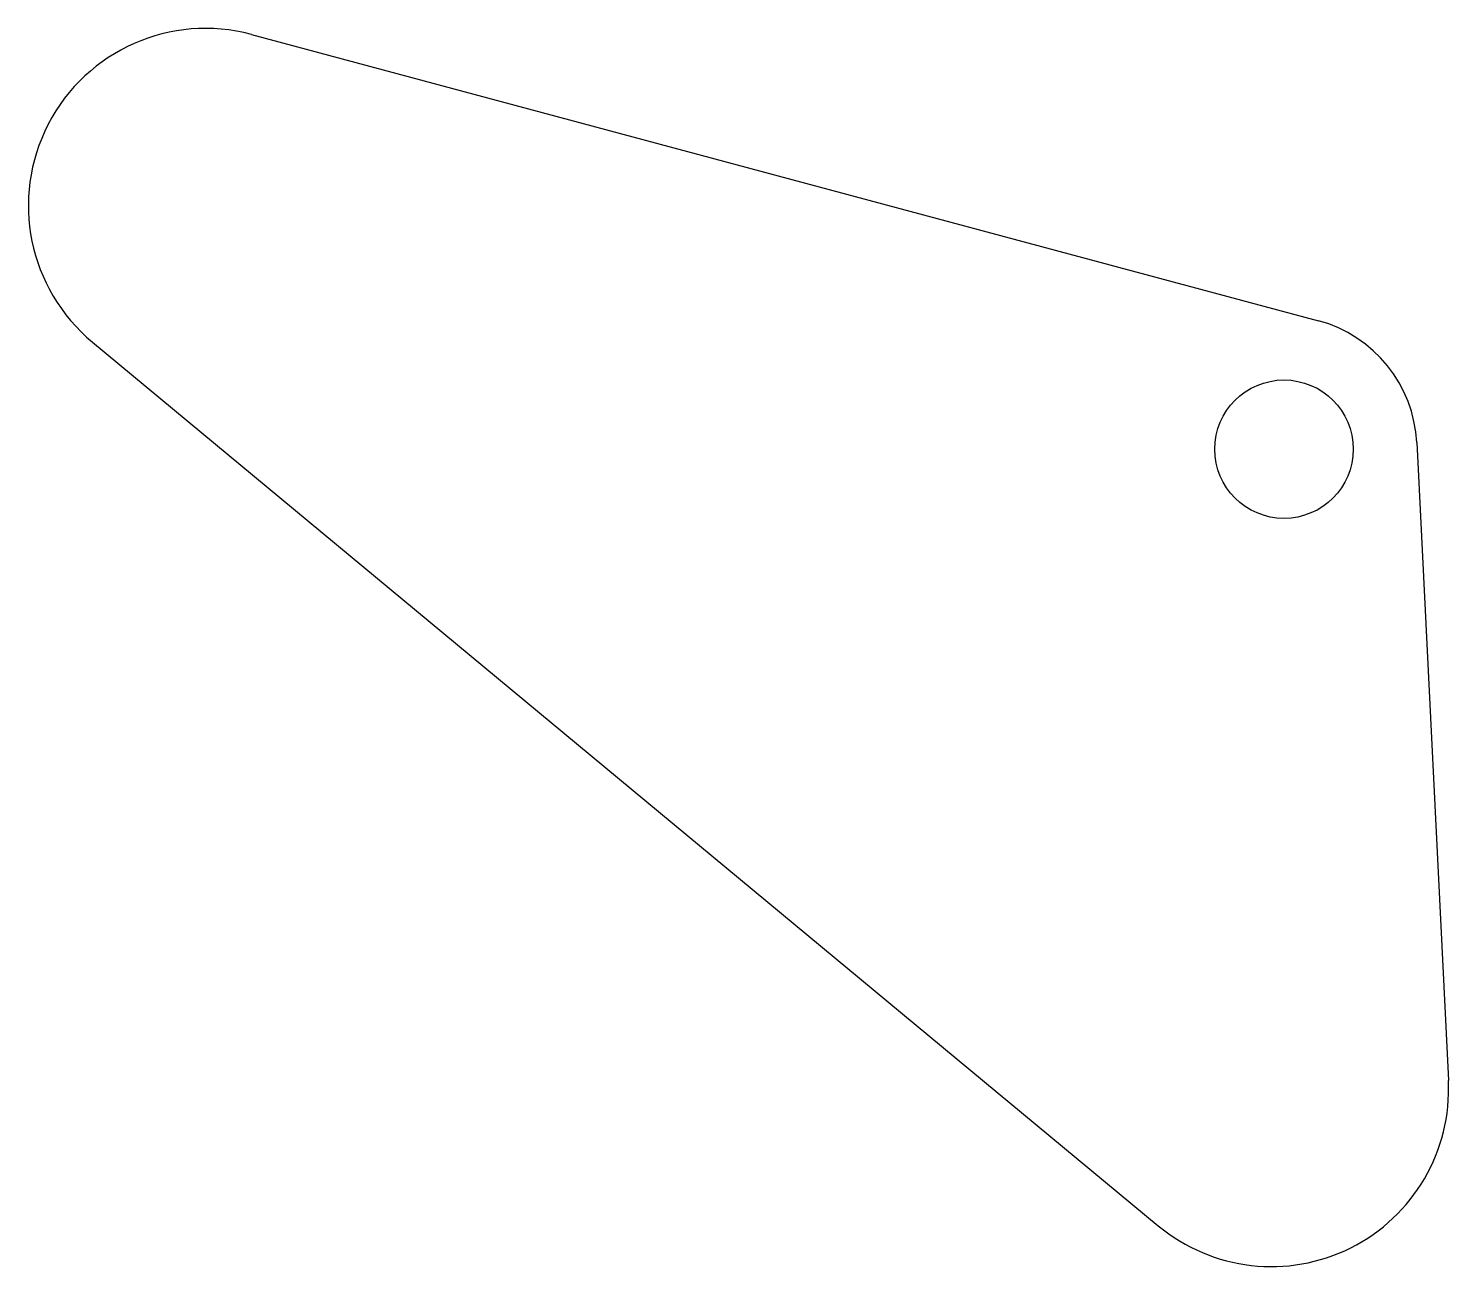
# Model space of a CAD drawing. Extents: x -113 to 15, y -74 to 38.
import ezdxf

# ---------------------------------------------------------------- set-up
doc = ezdxf.new("R2010")
doc.units = 0
doc.layers.add('Sketch', color=7, linetype='CONTINUOUS')

msp = doc.modelspace()

# ---------------------------------------------------------------- linework, layer by layer
at = {"layer": 'Sketch'}
for p, q in [((-93.2243, 37.4336), (3.1093, 11.5902)), ((-107.58, 9.66133), (-11.3503, -70.0987)), ((11.9853, 0.594268), (14.8404, -56.9876))]:
    msp.add_line(p, q, dxfattribs=at)
msp.add_circle((0, 0), 6.25, dxfattribs=at)
for centre, radius, start, end in [((-97.37, 21.98), 16, 74.9829, -129.654), ((0, 0), 12, 2.83858, 74.9829), ((-1.14, -57.78), 16, -129.654, 2.83858)]:
    msp.add_arc(centre, radius, start, end, dxfattribs=at)

doc.saveas('drawing.dxf')
